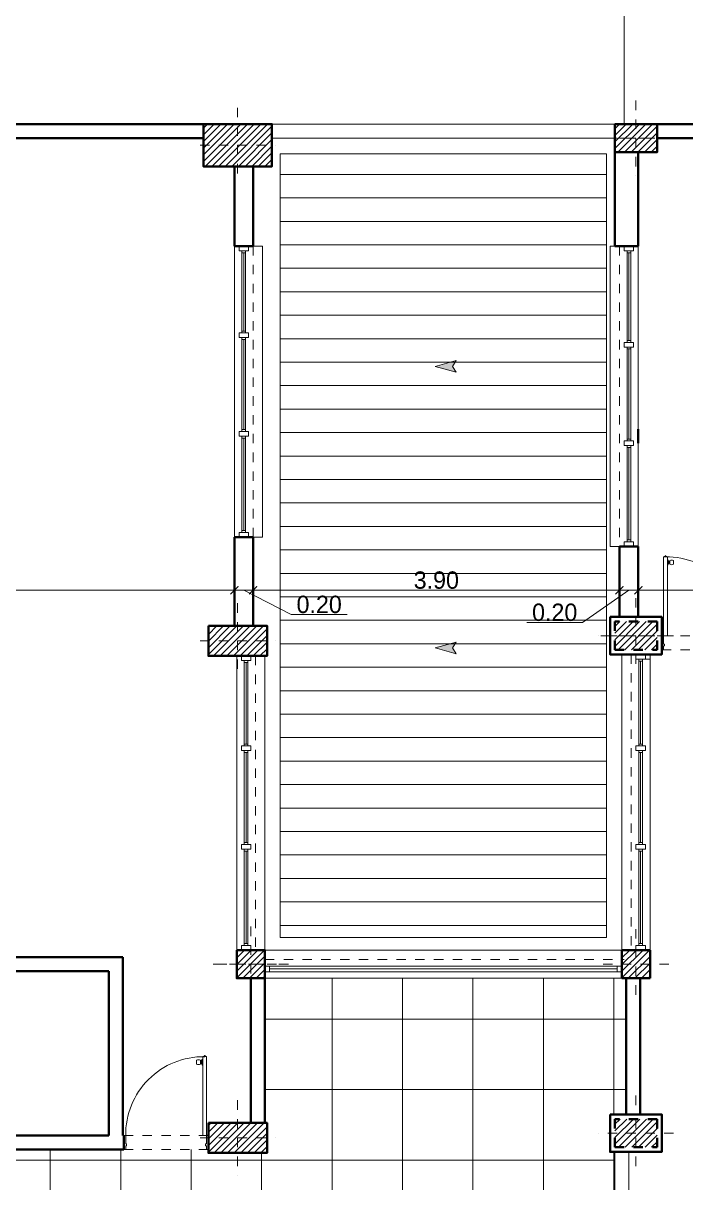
# Model space of a CAD drawing. Header units: millimetres. Extents: x 174 to 282, y -3 to 63.
# Drawn here: x 230.29 to 237.34, y 40.89 to 53.24 of the extents above; entities that cross this region are included whole.
import ezdxf

# ---------------------------------------------------------------- set-up
doc = ezdxf.new("R2010")
doc.units = ezdxf.units.MM
doc.header["$LTSCALE"] = 0.005
doc.header["$MEASUREMENT"] = 0
doc.linetypes.add('ACAD_ISO02W100', pattern=[15, 12, -3])
doc.linetypes.add('ACAD_ISO10W100', pattern=[18, 12, -3, 0, -3])
for name, color, linetype, lineweight in [('Aux', 1, 'Continuous', 9), ('columna', 6, 'Continuous', 40), ('cotas', 1, 'Continuous', 15), ('ejes', 1, 'ACAD_ISO10W100', 9), ('Hatch', 11, 'Continuous', 9), ('muebles', 2, 'Continuous', 20), ('muro', 5, 'Continuous', 40), ('proy', 1, 'ACAD_ISO02W100', 9), ('pu-ven', 2, 'Continuous', 20), ('reforzamiento', 5, 'ACAD_ISO10W100', 40)]:
    doc.layers.add(name, color=color, linetype=linetype, lineweight=lineweight)
doc.styles.get("Standard").update_dxf_attribs({"font": 'ERASMD.TTF', "height": 0.185})
doc.dimstyles.get("Standard").update_dxf_attribs({"dimtxt": 0.15, "dimasz": 0.085, "dimexe": 0.07, "dimexo": 0.4, "dimgap": 0.015, "dimtad": 1, "dimzin": 1, "dimdsep": 46, "dimtxsty": 'Standard', "dimblk": 'ARCHTICK', "dimcen": 0, "dimclrd": 256, "dimclre": 256, "dimclrt": 2, "dimadec": 0, "dimazin": 0, "dimtfac": 1, "dimtix": 1, "dimtmove": 0, "dimatfit": 0, "dimfxl": 1, "dimlwd": -1, "dimlwe": -1, "dimarcsym": 0})
pattern_1 = [(45, (676.075447, -492.116687), (-0.035355339, 0.035355339), [])]

# ---------------------------------------------------------------- blocks, each defined once
blk = doc.blocks.new('pu-90-15')
at = {"layer": 'Aux'}
for p, q in [((0.035, 0.992), (0.035, 1.002)), ((0.045, 0.992), (0.045, 0.994))]:
    blk.add_line(p, q, dxfattribs=at)
for points in [[(0.025, 0.99), (0.025, 0.992), (0.055, 0.992), (0.055, 0.99)], [(0.06, 0.961), (0.065, 0.961), (0.065, 0.901), (0.06, 0.901)], [(0.065, 0.961), (0.075, 0.941), (0.075, 0.921), (0.065, 0.901)], [(0.075, 0.941), (0.085, 0.941), (0.085, 0.921), (0.075, 0.921)]]:
    blk.add_lwpolyline(points, dxfattribs=at)
for points in [[(0.035, 0.992), (0.035, 1.002, -0.457422), (0.045, 0.994), (0.045, 0.992)], [(0.085, 0.951), (0.085, 0.911, 0.25), (0.125, 0.911), (0.125, 0.951, 0.25), (0.085, 0.951, 1)]]:
    blk.add_lwpolyline(points, format="xyb", dxfattribs=at)
blk.add_circle((0.017, 0.153), 0.0025, dxfattribs=at)
for centre, radius, start, end in [((0.037, 0.994), 0.00846, 2.1794, 100.501), ((0.05, 0.16), 0.83, 359.2361, 90.7639)]:
    blk.add_arc(centre, radius, start, end, dxfattribs=at)
at = {"layer": 'proy'}
blk.add_line((0, 0), (0.9, 0), dxfattribs=at)
blk.add_lwpolyline([(0.9, 0.15), (0.9, 0), (0, 0), (0, 0.15)], close=True, dxfattribs=at)
at = {"layer": 'pu-ven'}
for points in [[(0.02, 0.15), (0.02, 0.99), (0.06, 0.99), (0.06, 0.15)], [(0, 0.15), (0, 0), (0.02, 0), (0.02, 0.04), (0.03, 0.04), (0.03, 0.06), (0.02, 0.06), (0.02, 0.15)], [(0.9, 0.15), (0.9, 0), (0.88, 0), (0.88, 0.04), (0.87, 0.04), (0.87, 0.06), (0.88, 0.06), (0.88, 0.15)]]:
    blk.add_lwpolyline(points, close=True, dxfattribs=at)
blk = doc.blocks.new('_ArchTick')
at = {"color": 0, "linetype": 'ByBlock', "const_width": 0.15}
blk.add_lwpolyline([(-0.5, -0.5), (0.5, 0.5)], dxfattribs=at)
blk = doc.blocks.new('*D34')
at = {"layer": 'cotas', "transparency": 16777216}
for p, q in [((223.591, 47.204), (232.536, 47.204)), ((223.591, 47.093), (223.591, 47.134)), ((232.536, 47.093), (232.536, 47.134))]:
    blk.add_line(p, q, dxfattribs=at)
at = {"layer": 'Defpoints', "color": 0, "transparency": 16777216}
for p in [(223.591, 47.493), (232.536, 47.493), (232.536, 47.204)]:
    blk.add_point(p, dxfattribs=at)
at = {"layer": 'cotas', "transparency": 16777216, "xscale": 0.085, "yscale": 0.085, "zscale": 0.085, "rotation": 180}
blk.add_blockref('_ArchTick', (223.591, 47.204), dxfattribs=at)
at = {"layer": 'cotas', "transparency": 16777216, "xscale": 0.085, "yscale": 0.085, "zscale": 0.085}
blk.add_blockref('_ArchTick', (232.536, 47.204), dxfattribs=at)
at = {"layer": 'cotas', "color": 2, "transparency": 16777216, "insert": (228.063, 47.311), "char_height": 0.185, "attachment_point": 5}
blk.add_mtext('8.95', dxfattribs=at)
blk = doc.blocks.new('*D35')
at = {"layer": 'cotas', "transparency": 16777216}
for p, q in [((232.536, 47.204), (232.451, 47.204)), ((232.536, 47.204), (232.736, 47.204)), ((232.536, 47.204), (232.736, 47.204)), ((232.636, 47.204), (233.142, 46.945)), ((232.736, 47.204), (232.821, 47.204)), ((232.536, 47.093), (232.536, 47.134)), ((232.736, 47.093), (232.736, 47.134)), ((233.142, 46.945), (233.736, 46.945))]:
    blk.add_line(p, q, dxfattribs=at)
at = {"layer": 'Defpoints', "color": 0, "transparency": 16777216}
for p in [(232.536, 47.493), (232.736, 47.493), (232.736, 47.204)]:
    blk.add_point(p, dxfattribs=at)
at = {"layer": 'cotas', "transparency": 16777216, "xscale": 0.085, "yscale": 0.085, "zscale": 0.085}
blk.add_blockref('_ArchTick', (232.536, 47.204), dxfattribs=at)
at = {"layer": 'cotas', "transparency": 16777216, "xscale": 0.085, "yscale": 0.085, "zscale": 0.085, "rotation": 180}
blk.add_blockref('_ArchTick', (232.736, 47.204), dxfattribs=at)
at = {"layer": 'cotas', "color": 2, "transparency": 16777216, "insert": (233.439, 47.052), "char_height": 0.185, "attachment_point": 5}
blk.add_mtext('0.20', dxfattribs=at)
blk = doc.blocks.new('*D36')
at = {"layer": 'cotas', "transparency": 16777216}
for p, q in [((232.736, 47.204), (236.636, 47.204)), ((232.736, 47.093), (232.736, 47.134)), ((236.636, 47.093), (236.636, 47.134))]:
    blk.add_line(p, q, dxfattribs=at)
at = {"layer": 'Defpoints', "color": 0, "transparency": 16777216}
for p in [(232.736, 47.493), (236.636, 47.493), (236.636, 47.204)]:
    blk.add_point(p, dxfattribs=at)
at = {"layer": 'cotas', "transparency": 16777216, "xscale": 0.085, "yscale": 0.085, "zscale": 0.085, "rotation": 180}
blk.add_blockref('_ArchTick', (232.736, 47.204), dxfattribs=at)
at = {"layer": 'cotas', "transparency": 16777216, "xscale": 0.085, "yscale": 0.085, "zscale": 0.085}
blk.add_blockref('_ArchTick', (236.636, 47.204), dxfattribs=at)
at = {"layer": 'cotas', "color": 2, "transparency": 16777216, "insert": (234.686, 47.311), "char_height": 0.185, "attachment_point": 5}
blk.add_mtext('3.90', dxfattribs=at)
blk = doc.blocks.new('*D37')
at = {"layer": 'cotas', "transparency": 16777216}
for p, q in [((236.736, 47.204), (236.243, 46.86)), ((236.636, 47.204), (236.551, 47.204)), ((236.636, 47.204), (236.836, 47.204)), ((236.636, 47.204), (236.836, 47.204)), ((236.836, 47.204), (236.921, 47.204)), ((236.636, 47.093), (236.636, 47.134)), ((236.836, 47.093), (236.836, 47.134)), ((236.243, 46.86), (235.649, 46.86))]:
    blk.add_line(p, q, dxfattribs=at)
at = {"layer": 'Defpoints', "color": 0, "transparency": 16777216}
for p in [(236.636, 47.493), (236.836, 47.493), (236.836, 47.204)]:
    blk.add_point(p, dxfattribs=at)
at = {"layer": 'cotas', "transparency": 16777216, "xscale": 0.085, "yscale": 0.085, "zscale": 0.085}
blk.add_blockref('_ArchTick', (236.636, 47.204), dxfattribs=at)
at = {"layer": 'cotas', "transparency": 16777216, "xscale": 0.085, "yscale": 0.085, "zscale": 0.085, "rotation": 180}
blk.add_blockref('_ArchTick', (236.836, 47.204), dxfattribs=at)
at = {"layer": 'cotas', "color": 2, "transparency": 16777216, "insert": (235.946, 46.968), "char_height": 0.185, "attachment_point": 5}
blk.add_mtext('0.20', dxfattribs=at)
blk = doc.blocks.new('*D38')
at = {"layer": 'cotas', "transparency": 16777216}
for p, q in [((236.836, 47.204), (242.211, 47.204)), ((242.211, 47.296), (242.211, 47.134)), ((236.836, 47.093), (236.836, 47.134))]:
    blk.add_line(p, q, dxfattribs=at)
at = {"layer": 'Defpoints', "color": 0, "transparency": 16777216}
for p in [(242.211, 47.696), (236.836, 47.493), (242.211, 47.204)]:
    blk.add_point(p, dxfattribs=at)
at = {"layer": 'cotas', "transparency": 16777216, "xscale": 0.085, "yscale": 0.085, "zscale": 0.085, "rotation": 180}
blk.add_blockref('_ArchTick', (236.836, 47.204), dxfattribs=at)
at = {"layer": 'cotas', "transparency": 16777216, "xscale": 0.085, "yscale": 0.085, "zscale": 0.085}
blk.add_blockref('_ArchTick', (242.211, 47.204), dxfattribs=at)
at = {"layer": 'cotas', "color": 2, "transparency": 16777216, "insert": (239.523, 47.311), "char_height": 0.185, "attachment_point": 5}
blk.add_mtext('5.38', dxfattribs=at)
blk = doc.blocks.new('FLECHACUBIERTA')
at = {"linetype": 'Continuous'}
blk.add_hatch(color=2, dxfattribs=at).paths.add_polyline_path([(0, 0), (-0.126, -0.441), (0, -0.368), (0.126, -0.441)])
at = {"color": 2, "linetype": 'Continuous'}
for p, q in [((0, 0), (-0.126, -0.441)), ((0, 0), (0.126, -0.441)), ((-0.126, -0.441), (0, -0.368)), ((0.126, -0.441), (0, -0.368))]:
    blk.add_line(p, q, dxfattribs=at)

msp = doc.modelspace()

# ---------------------------------------------------------------- hatches: boundary and pattern name
at = {"layer": 'Hatch'}
h = msp.add_hatch(dxfattribs=at)
h.set_pattern_fill('ANSI31', color=256, scale=0.4, style=0)
h.set_pattern_definition(pattern_1)
h.paths.add_polyline_path([(212.111, 52.245), (211.391, 52.245), (211.391, 51.795), (212.111, 51.795)])
h.paths.add_polyline_path([(212.061, 46.878), (211.436, 46.878), (211.436, 46.558), (212.061, 46.558)])
h.paths.add_polyline_path([(219.141, 52.17), (218.441, 52.17), (218.441, 51.77), (219.141, 51.77)])
h.paths.add_polyline_path([(219.104, 46.83), (218.479, 46.83), (218.479, 46.51), (219.104, 46.51)])
h.paths.add_polyline_path([(224.004, 46.83), (223.379, 46.83), (223.379, 46.51), (224.004, 46.51)])
h.paths.add_polyline_path([(224.041, 52.17), (223.341, 52.17), (223.341, 51.77), (224.041, 51.77)])
h.paths.add_polyline_path([(232.936, 52.17), (232.206, 52.17), (232.206, 51.72), (232.936, 51.72)])
h.paths.add_polyline_path([(232.884, 46.825), (232.259, 46.825), (232.259, 46.505), (232.884, 46.505)])
h.paths.add_polyline_path([(232.861, 43.37), (232.561, 43.37), (232.561, 43.07), (232.861, 43.07)])
h.paths.add_polyline_path([(232.884, 41.53), (232.259, 41.53), (232.259, 41.21), (232.884, 41.21)])
h.paths.add_polyline_path([(223.691, 43.37), (223.391, 43.37), (223.391, 43.07), (223.691, 43.07)])
h.paths.add_polyline_path([(224.004, 41.53), (223.379, 41.53), (223.379, 41.21), (224.004, 41.21)])
h.paths.add_polyline_path([(219.104, 41.53), (218.479, 41.53), (218.479, 41.21), (219.104, 41.21)])
h.paths.add_polyline_path([(219.091, 43.37), (218.791, 43.37), (218.791, 43.07), (219.091, 43.07)])
h.paths.add_polyline_path([(212.118, 41.53), (211.378, 41.53), (211.378, 41.21), (212.118, 41.21)])
h.paths.add_polyline_path([(211.901, 43.37), (211.601, 43.37), (211.601, 43.07), (211.901, 43.07)])
h.paths.add_polyline_path([(207.301, 43.37), (207.001, 43.37), (207.001, 43.07), (207.301, 43.07)])
h.paths.add_polyline_path([(207.351, 41.52), (206.951, 41.52), (206.951, 41.22), (207.351, 41.22)])
h.paths.add_polyline_path([(200.126, 41.57), (199.726, 41.57), (199.726, 41.27), (200.126, 41.27)])
h.paths.add_polyline_path([(200.501, 38.52), (199.701, 38.52), (199.701, 38.07), (200.501, 38.07)])
h.paths.add_polyline_path([(207.351, 38.445), (206.951, 38.445), (206.951, 38.145), (207.351, 38.145)])
h.paths.add_polyline_path([(211.673, 38.37), (211.274, 38.37), (211.274, 38.07), (211.673, 38.07)])
h.paths.add_polyline_path([(211.833, 34.935), (211.113, 34.935), (211.113, 34.505), (211.833, 34.505)])
h.paths.add_polyline_path([(207.351, 34.87), (206.951, 34.87), (206.951, 34.57), (207.351, 34.57)])
h.paths.add_polyline_path([(219.139, 34.92), (218.289, 34.92), (218.289, 34.52), (219.139, 34.52)])
h.paths.add_polyline_path([(219.141, 38.47), (218.441, 38.47), (218.441, 38.07), (219.141, 38.07)])
h.paths.add_polyline_path([(224.041, 38.47), (223.341, 38.47), (223.341, 38.07), (224.041, 38.07)])
h.paths.add_polyline_path([(223.741, 34.87), (223.341, 34.87), (223.341, 34.57), (223.741, 34.57)])
h.paths.add_polyline_path([(225.941, 34.87), (225.641, 34.87), (225.641, 34.57), (225.941, 34.57)])
h.paths.add_polyline_path([(230.641, 34.87), (230.341, 34.87), (230.341, 34.57), (230.641, 34.57)])
h.paths.add_polyline_path([(232.936, 34.87), (232.486, 34.87), (232.486, 34.57), (232.936, 34.57)])
h.paths.add_polyline_path([(233.186, 38.47), (232.486, 38.47), (232.486, 38.07), (233.186, 38.07)])
h = msp.add_hatch(dxfattribs=at)
h.set_pattern_fill('ANSI31', color=256, scale=0.4, style=0)
h.set_pattern_definition(pattern_1)
h.paths.add_polyline_path([(237.036, 52.17), (236.586, 52.17), (236.586, 51.87), (237.036, 51.87)])
h.paths.add_polyline_path([(237.036, 46.87), (236.586, 46.87), (236.586, 46.57), (237.036, 46.57)])
h.paths.add_polyline_path([(236.961, 43.37), (236.661, 43.37), (236.661, 43.07), (236.961, 43.07)])
h.paths.add_polyline_path([(237.036, 41.57), (236.586, 41.57), (236.586, 41.27), (237.036, 41.27)])
h.paths.add_polyline_path([(237.036, 38.37), (236.586, 38.37), (236.586, 38.07), (237.036, 38.07)])
h.paths.add_polyline_path([(237.036, 34.87), (236.586, 34.87), (236.586, 34.57), (237.036, 34.57)])
h.paths.add_polyline_path([(242.361, 34.97), (241.661, 34.97), (241.661, 34.57), (242.361, 34.57)])
h.paths.add_polyline_path([(242.361, 38.37), (241.661, 38.37), (241.661, 37.97), (242.361, 37.97)])
h.paths.add_polyline_path([(242.361, 41.57), (241.661, 41.57), (241.661, 41.17), (242.361, 41.17)])
h.paths.add_polyline_path([(242.361, 46.87), (241.661, 46.87), (241.661, 46.47), (242.361, 46.47)])
h.paths.add_polyline_path([(242.361, 52.17), (241.661, 52.17), (241.661, 51.77), (242.361, 51.77)])
h = msp.add_hatch(dxfattribs=at)
h.set_pattern_fill('LINE', color=256, scale=2, style=0)
h.set_pattern_definition([(0, (676.07545, -492.11669), (0, 0.25), [])])
h.paths.add_polyline_path([(211.45, 51.795), (211.391, 51.795), (211.391, 51.818), (207.531, 51.818), (207.531, 51.795), (207.509, 51.795), (207.509, 43.501), (211.45, 43.501), (211.45, 46.558), (211.436, 46.558), (211.436, 46.878), (211.45, 46.878)])
h.paths.add_polyline_path([(223.22, 51.818), (219.253, 51.818), (219.253, 43.501), (223.22, 43.501)])
h.paths.add_polyline_path([(236.496, 51.854), (233.025, 51.854), (233.025, 43.504), (236.496, 43.504)])
h.paths.add_polyline_path([(209.149, 47.456), (209.754, 47.456), (209.754, 47.173), (209.149, 47.173)], flags=24)
h.paths.add_polyline_path([(219.344, 47.156), (219.949, 47.156), (219.949, 46.872), (219.344, 46.872)], flags=24)
h.paths.add_polyline_path([(220.888, 47.456), (221.493, 47.456), (221.493, 47.173), (220.888, 47.173)], flags=24)
h.paths.add_polyline_path([(222.469, 47.189), (223.074, 47.189), (223.074, 46.905), (222.469, 46.905)], flags=24)
h.paths.add_polyline_path([(233.111, 47.197), (233.716, 47.197), (233.716, 46.913), (233.111, 46.913)], flags=24)
h.paths.add_polyline_path([(234.383, 47.456), (234.988, 47.456), (234.988, 47.173), (234.383, 47.173)], flags=24)
h.paths.add_polyline_path([(235.67, 47.112), (236.275, 47.112), (236.275, 46.829), (235.67, 46.829)], flags=24)
h = msp.add_hatch(dxfattribs=at)
h.set_pattern_fill('NET', color=256, scale=6, style=0)
h.set_pattern_definition([(0, (676.07545, -492.1167), (0, 0.75), []), (90, (676.07545, -492.1167), (-0.75, 5e-17), [])])
h.paths.add_polyline_path([(236.586, 41.22), (236.536, 41.22), (236.536, 41.62), (236.706, 41.62), (236.706, 43.07), (236.661, 43.07), (232.861, 43.07), (232.861, 41.53), (232.884, 41.53), (232.884, 41.21), (232.239, 41.21), (232.239, 41.245), (231.359, 41.245), (231.349, 41.245), (228.879, 41.245), (227.979, 41.245), (226.079, 41.245), (225.179, 41.245), (224.004, 41.245), (224.004, 41.21), (223.379, 41.21), (223.379, 41.53), (223.541, 41.53), (223.541, 43.07), (223.391, 43.07), (219.091, 43.07), (219.091, 41.53), (219.104, 41.53), (219.104, 41.21), (218.479, 41.21), (213.018, 41.21), (212.118, 41.21), (211.378, 41.21), (211.378, 41.53), (211.676, 41.53), (211.676, 43.07), (211.601, 43.07), (207.301, 43.07), (207.151, 43.07), (207.151, 42.82), (207.151, 42.17), (207.151, 41.545), (207.376, 41.545), (207.376, 41.195), (207.351, 41.195), (207.351, 39.35), (207.351, 39.35), (207.351, 38.47), (207.376, 38.47), (207.376, 38.12), (207.351, 38.12), (207.351, 35.775), (207.351, 35.775), (207.351, 34.895), (207.376, 34.895), (207.376, 34.525), (207.351, 34.525), (207.351, 33.645), (207.351, 33.645), (207.351, 29.195), (207.376, 29.195), (207.376, 28.845), (206.926, 28.845), (206.926, 28.845), (200.226, 28.845), (200.226, 28.818), (199.676, 28.818), (199.676, 28.86), (195.806, 28.86), (195.806, 28.82), (195.481, 28.82), (195.481, 28.8), (195.441, 28.8), (195.441, 28.79), (195.431, 28.79), (195.431, 27.95), (195.441, 27.95), (195.441, 27.94), (195.481, 27.94), (195.481, 27.92), (195.481, 26.89), (199.176, 26.89), (199.196, 26.89), (199.196, 26.8), (199.206, 26.8), (199.206, 26.79), (200.046, 26.79), (200.046, 26.8), (200.056, 26.8), (200.056, 26.89), (204.491, 26.89), (204.511, 26.89), (204.511, 26.8), (204.521, 26.8), (204.521, 26.79), (205.361, 26.79), (205.361, 26.8), (205.371, 26.8), (205.371, 26.89), (205.391, 26.89), (205.541, 26.89), (207.376, 26.89), (207.376, 26.74), (207.376, 25.9), (207.376, 25.88), (207.376, 24.795), (207.376, 24.445), (207.376, 21.87), (207.376, 20.97), (209.961, 20.97), (210.141, 20.97), (211.021, 20.97), (211.041, 20.97), (215.666, 20.97), (215.686, 20.97), (216.566, 20.97), (217.666, 20.97), (220.811, 20.97), (220.991, 20.97), (221.871, 20.97), (222.341, 20.97), (222.341, 21.395), (222.341, 23.995), (222.341, 24.42), (221.841, 24.42), (221.841, 24.67), (221.099, 24.67), (219.559, 24.67), (219.039, 24.67), (219.039, 24.47), (218.569, 24.47), (217.639, 24.47), (211.693, 24.47), (211.693, 24.27), (211.253, 24.27), (211.253, 24.62), (211.143, 24.62), (209.448, 24.62), (209.448, 24.575), (211.024, 24.575), (211.024, 24.515), (209.448, 24.515), (209.448, 24.62), (209.386, 24.62), (209.386, 24.47), (209.099, 24.47), (209.099, 29.22), (211.249, 29.22), (211.524, 29.22), (211.524, 30.12), (211.524, 33.455), (211.524, 34.355), (209.099, 34.355), (209.099, 38.37), (209.587, 38.37), (210.595, 38.37), (211.274, 38.37), (211.674, 38.37), (214.072, 38.37), (214.222, 38.37), (218.163, 38.37), (218.441, 38.37), (218.441, 38.47), (219.141, 38.47), (219.141, 38.37), (222.341, 38.37), (222.341, 38.22), (219.141, 38.22), (219.141, 38.07), (219.139, 38.07), (219.139, 36.57), (223.141, 36.57), (223.141, 38.37), (223.341, 38.37), (223.341, 38.47), (224.041, 38.47), (224.041, 38.37), (225.101, 38.37), (225.101, 38.27), (225.801, 38.27), (225.801, 38.37), (225.941, 38.37), (225.941, 38.17), (227.041, 38.17), (227.041, 38.673, -2.414214), (227.066, 38.698, -0.414214), (227.041, 38.673), (227.041, 38.17), (228.181, 38.17), (228.241, 38.17), (228.241, 38.12), (230.441, 38.12), (230.441, 38.37), (230.641, 38.37), (230.641, 38.27), (231.341, 38.27), (231.341, 38.37), (232.486, 38.37), (232.486, 38.47), (233.186, 38.47), (233.186, 38.07), (233.136, 38.07), (233.136, 36.52), (236.611, 36.52), (236.611, 36.77), (236.949, 36.77), (237.629, 36.77), (238.086, 36.77), (238.766, 36.77), (238.911, 36.77), (238.911, 38.07), (237.086, 38.07), (237.086, 38.02), (236.536, 38.02), (236.536, 38.42), (236.586, 38.42), (236.586, 39.41), (236.586, 40.14)])

# ---------------------------------------------------------------- linework, layer by layer
at = {"layer": 'Aux', "linetype": 'ByBlock'}
msp.add_line((236.686, 58.659), (236.686, 52.17), dxfattribs=at)
at = {"layer": 'Aux'}
for p, q in [((232.616, 49.965), (232.616, 50.82)), ((232.656, 49.945), (232.656, 50.82)), ((236.716, 49.845), (236.716, 50.82)), ((236.756, 49.865), (236.756, 50.8)), ((232.616, 48.895), (232.616, 49.895)), ((232.656, 48.895), (232.656, 49.895)), ((236.716, 48.795), (236.716, 49.795)), ((236.756, 48.795), (236.756, 49.795)), ((232.616, 47.82), (232.616, 48.845)), ((232.656, 47.82), (232.656, 48.845)), ((236.716, 47.72), (236.716, 48.745)), ((236.756, 47.72), (236.756, 48.745)), ((232.641, 45.565), (232.641, 46.455)), ((232.681, 45.545), (232.681, 46.455)), ((236.841, 45.545), (236.841, 46.45)), ((236.881, 45.565), (236.881, 46.45)), ((232.641, 44.495), (232.641, 45.495)), ((232.681, 44.495), (232.681, 45.495)), ((236.841, 44.495), (236.841, 45.495)), ((236.881, 44.495), (236.881, 45.495)), ((232.641, 43.42), (232.641, 44.445)), ((232.681, 43.42), (232.681, 44.445)), ((236.841, 43.42), (236.841, 44.445)), ((236.881, 43.42), (236.881, 44.445)), ((236.611, 43.2), (232.861, 43.2)), ((236.611, 43.14), (232.861, 43.14))]:
    msp.add_line(p, q, dxfattribs=at)
at = {"layer": 'columna'}
for p, q in [((232.936, 52.17), (232.486, 52.17)), ((232.936, 51.87), (232.936, 52.17)), ((236.586, 52.17), (236.586, 51.87)), ((237.036, 52.17), (236.586, 52.17)), ((237.036, 51.87), (237.036, 52.17)), ((236.586, 51.87), (237.036, 51.87)), ((236.661, 43.37), (236.661, 43.07)), ((236.961, 43.37), (236.661, 43.37)), ((236.961, 43.07), (236.961, 43.37)), ((236.661, 43.07), (236.961, 43.07))]:
    msp.add_line(p, q, dxfattribs=at)
at = {"layer": 'columna', "linetype": 'ACAD_ISO02W100'}
for p, q in [((236.586, 46.87), (236.586, 46.57)), ((237.036, 46.87), (236.586, 46.87)), ((237.036, 46.57), (237.036, 46.87)), ((236.586, 46.57), (237.036, 46.57)), ((236.586, 41.57), (236.586, 41.27)), ((237.036, 41.57), (236.586, 41.57)), ((237.036, 41.27), (237.036, 41.57)), ((236.586, 41.27), (237.036, 41.27))]:
    msp.add_line(p, q, dxfattribs=at)
at = {"layer": 'columna'}
for points in [[(232.206, 52.17), (232.936, 52.17), (232.936, 51.72), (232.206, 51.72)], [(236.586, 52.17), (236.586, 51.87), (237.036, 51.87), (237.036, 52.17)], [(232.259, 46.825), (232.884, 46.825), (232.884, 46.505), (232.259, 46.505)], [(232.561, 43.37), (232.561, 43.07), (232.861, 43.07), (232.861, 43.37)], [(232.259, 41.53), (232.884, 41.53), (232.884, 41.21), (232.259, 41.21)]]:
    msp.add_lwpolyline(points, close=True, dxfattribs=at)
at = {"layer": 'columna', "linetype": 'ACAD_ISO02W100'}
for points in [[(236.586, 46.87), (236.586, 46.57), (237.036, 46.57), (237.036, 46.87)], [(232.561, 43.37), (232.561, 43.07), (232.861, 43.07), (232.861, 43.37)], [(236.586, 41.57), (236.586, 41.27), (237.036, 41.27), (237.036, 41.57)]]:
    msp.add_lwpolyline(points, close=True, dxfattribs=at)
at = {"layer": 'ejes'}
for p, q in [((236.811, 52.42), (236.811, 51.62)), ((236.811, 52.42), (236.811, 51.62)), ((236.811, 52.42), (236.811, 51.62)), ((236.811, 52.42), (236.811, 51.62)), ((232.571, 52.345), (232.571, 51.545)), ((237.136, 52.02), (236.361, 52.02)), ((237.211, 52.02), (236.436, 52.02)), ((232.171, 51.945), (232.971, 51.945)), ((236.811, 47.12), (236.811, 46.32)), ((236.811, 47.12), (236.811, 46.32)), ((232.571, 47.065), (232.571, 46.33)), ((237.136, 46.72), (236.336, 46.72)), ((237.211, 46.72), (236.411, 46.72)), ((237.211, 46.72), (236.411, 46.72)), ((232.171, 46.665), (232.971, 46.665)), ((232.711, 43.62), (232.711, 42.82)), ((232.711, 43.62), (232.711, 42.82)), ((236.811, 43.595), (236.811, 42.845)), ((232.857, 43.22), (232.311, 43.22)), ((232.985, 43.22), (232.311, 43.22)), ((233.111, 43.22), (232.986, 43.22)), ((237.161, 43.22), (236.461, 43.22)), ((232.571, 41.77), (232.571, 40.97)), ((236.811, 41.82), (236.811, 41.62)), ((236.811, 41.57), (236.811, 41.02)), ((236.811, 41.57), (236.811, 41.02)), ((237.211, 41.42), (236.411, 41.42)), ((237.211, 41.42), (236.411, 41.42)), ((232.171, 41.37), (232.971, 41.37))]:
    msp.add_line(p, q, dxfattribs=at)
at = {"layer": 'muebles'}
for p, q in [((232.586, 50.87), (232.586, 50.82)), ((232.586, 50.82), (232.686, 50.82)), ((232.616, 50.8), (232.616, 50.82)), ((232.616, 50.8), (232.656, 50.8)), ((232.636, 49.965), (232.636, 50.8)), ((232.656, 50.8), (232.656, 50.82)), ((232.686, 50.87), (232.686, 50.82)), ((236.686, 50.87), (236.686, 50.82)), ((236.786, 50.82), (236.686, 50.82)), ((236.716, 50.8), (236.716, 50.82)), ((236.756, 50.8), (236.716, 50.8)), ((236.736, 49.865), (236.736, 50.8)), ((236.756, 50.8), (236.756, 50.82)), ((236.786, 50.87), (236.786, 50.82)), ((232.586, 49.945), (232.586, 49.895)), ((232.586, 49.945), (232.686, 49.945)), ((232.616, 49.965), (232.656, 49.965)), ((232.616, 49.965), (232.616, 49.945)), ((232.656, 49.965), (232.656, 49.945)), ((232.686, 49.945), (232.686, 49.895)), ((232.586, 49.895), (232.686, 49.895)), ((232.616, 49.875), (232.616, 49.895)), ((232.616, 49.875), (232.656, 49.875)), ((232.636, 48.915), (232.636, 49.875)), ((232.656, 49.875), (232.656, 49.895)), ((236.686, 49.845), (236.686, 49.795)), ((236.786, 49.845), (236.686, 49.845)), ((236.786, 49.795), (236.686, 49.795)), ((236.756, 49.865), (236.716, 49.865)), ((236.716, 49.865), (236.716, 49.845)), ((236.716, 49.775), (236.716, 49.795)), ((236.756, 49.865), (236.756, 49.845)), ((236.756, 49.775), (236.756, 49.795)), ((236.786, 49.845), (236.786, 49.795)), ((236.756, 49.775), (236.716, 49.775)), ((236.736, 48.815), (236.736, 49.775)), ((232.586, 48.895), (232.586, 48.845)), ((232.586, 48.895), (232.686, 48.895)), ((232.586, 48.845), (232.686, 48.845)), ((232.616, 48.915), (232.656, 48.915)), ((232.616, 48.915), (232.616, 48.895)), ((232.616, 48.825), (232.616, 48.845)), ((232.616, 48.825), (232.656, 48.825)), ((232.636, 47.84), (232.636, 48.825)), ((232.656, 48.915), (232.656, 48.895)), ((232.656, 48.825), (232.656, 48.845)), ((232.686, 48.895), (232.686, 48.845)), ((236.756, 48.815), (236.716, 48.815)), ((236.716, 48.815), (236.716, 48.795)), ((236.756, 48.815), (236.756, 48.795)), ((236.686, 48.795), (236.686, 48.745)), ((236.786, 48.795), (236.686, 48.795)), ((236.786, 48.745), (236.686, 48.745)), ((236.716, 48.725), (236.716, 48.745)), ((236.756, 48.725), (236.716, 48.725)), ((236.736, 47.74), (236.736, 48.725)), ((236.756, 48.725), (236.756, 48.745)), ((236.786, 48.795), (236.786, 48.745)), ((232.586, 47.82), (232.586, 47.77)), ((232.586, 47.82), (232.686, 47.82)), ((232.616, 47.84), (232.616, 47.82)), ((232.616, 47.84), (232.656, 47.84)), ((232.656, 47.84), (232.656, 47.82)), ((232.686, 47.82), (232.686, 47.77)), ((236.686, 47.72), (236.686, 47.67)), ((236.786, 47.72), (236.686, 47.72)), ((236.716, 47.74), (236.716, 47.72)), ((236.756, 47.74), (236.716, 47.74)), ((236.756, 47.74), (236.756, 47.72)), ((236.786, 47.72), (236.786, 47.67)), ((232.611, 46.505), (232.611, 46.455)), ((232.611, 46.455), (232.711, 46.455)), ((232.641, 46.435), (232.641, 46.455)), ((232.681, 46.435), (232.681, 46.455)), ((232.711, 46.505), (232.711, 46.455)), ((236.811, 46.52), (236.811, 46.47)), ((236.911, 46.47), (236.811, 46.47)), ((236.841, 46.45), (236.841, 46.47)), ((236.961, 46.47), (236.862, 46.47)), ((236.881, 46.45), (236.881, 46.47)), ((236.911, 46.52), (236.911, 46.47)), ((232.641, 46.435), (232.681, 46.435)), ((232.661, 45.565), (232.661, 46.435)), ((236.881, 46.45), (236.841, 46.45)), ((236.861, 45.565), (236.861, 46.45)), ((232.611, 45.545), (232.611, 45.495)), ((232.611, 45.545), (232.711, 45.545)), ((232.611, 45.495), (232.711, 45.495)), ((232.641, 45.565), (232.681, 45.565)), ((232.641, 45.565), (232.641, 45.545)), ((232.641, 45.475), (232.641, 45.495)), ((232.641, 45.475), (232.681, 45.475)), ((232.661, 44.515), (232.661, 45.475)), ((232.681, 45.565), (232.681, 45.545)), ((232.681, 45.475), (232.681, 45.495)), ((232.711, 45.545), (232.711, 45.495)), ((236.811, 45.545), (236.811, 45.495)), ((236.911, 45.545), (236.811, 45.545)), ((236.911, 45.495), (236.811, 45.495)), ((236.881, 45.565), (236.841, 45.565)), ((236.841, 45.565), (236.841, 45.545)), ((236.841, 45.475), (236.841, 45.495)), ((236.881, 45.475), (236.841, 45.475)), ((236.861, 44.515), (236.861, 45.475)), ((236.881, 45.565), (236.881, 45.545)), ((236.881, 45.475), (236.881, 45.495)), ((236.911, 45.545), (236.911, 45.495)), ((232.611, 44.495), (232.611, 44.445)), ((232.611, 44.495), (232.711, 44.495)), ((232.641, 44.515), (232.681, 44.515)), ((232.641, 44.515), (232.641, 44.495)), ((232.681, 44.515), (232.681, 44.495)), ((232.711, 44.495), (232.711, 44.445)), ((236.811, 44.495), (236.811, 44.445)), ((236.911, 44.495), (236.811, 44.495)), ((236.881, 44.515), (236.841, 44.515)), ((236.841, 44.515), (236.841, 44.495)), ((236.881, 44.515), (236.881, 44.495)), ((236.911, 44.495), (236.911, 44.445)), ((232.611, 44.445), (232.711, 44.445)), ((232.641, 44.425), (232.641, 44.445)), ((232.641, 44.425), (232.681, 44.425)), ((232.661, 43.44), (232.661, 44.425)), ((232.681, 44.425), (232.681, 44.445)), ((236.911, 44.445), (236.811, 44.445)), ((236.841, 44.425), (236.841, 44.445)), ((236.881, 44.425), (236.841, 44.425)), ((236.861, 43.44), (236.861, 44.425)), ((236.881, 44.425), (236.881, 44.445)), ((232.611, 43.42), (232.611, 43.37)), ((232.611, 43.42), (232.711, 43.42)), ((232.641, 43.44), (232.641, 43.42)), ((232.641, 43.44), (232.681, 43.44)), ((232.681, 43.44), (232.681, 43.42)), ((232.711, 43.42), (232.711, 43.37)), ((236.811, 43.42), (236.811, 43.37)), ((236.911, 43.42), (236.811, 43.42)), ((236.841, 43.44), (236.841, 43.42)), ((236.881, 43.44), (236.841, 43.44)), ((236.881, 43.44), (236.881, 43.42)), ((236.911, 43.42), (236.911, 43.37))]:
    msp.add_line(p, q, dxfattribs=at)
msp.add_lwpolyline([(236.496, 43.504), (233.025, 43.504), (233.025, 51.854), (236.496, 51.854)], close=True, dxfattribs=at)
at = {"layer": 'muro', "linetype": 'ByBlock'}
for p, q in [((232.206, 52.17), (224.041, 52.17)), ((232.212, 52.17), (232.486, 52.17)), ((237.036, 52.17), (241.961, 52.17)), ((232.206, 52.02), (224.041, 52.02)), ((237.036, 52.02), (241.661, 52.02)), ((236.706, 43.07), (236.706, 41.62)), ((236.856, 43.07), (236.856, 41.62))]:
    msp.add_line(p, q, dxfattribs=at)
at = {"layer": 'muro'}
for p, q in [((232.536, 50.87), (232.536, 51.72)), ((232.736, 50.87), (232.736, 51.72)), ((232.536, 50.87), (232.736, 50.87)), ((236.836, 50.87), (236.586, 50.87)), ((236.836, 48.77), (236.836, 48.92)), ((232.536, 47.77), (232.736, 47.77)), ((232.536, 47.77), (232.536, 46.825)), ((232.736, 47.77), (232.736, 46.825)), ((236.636, 47.67), (236.636, 46.92)), ((236.836, 47.67), (236.836, 46.92)), ((223.691, 43.295), (231.349, 43.295)), ((231.349, 41.395), (231.349, 43.295)), ((227.979, 43.145), (231.199, 43.145)), ((231.199, 41.395), (231.199, 43.145)), ((232.711, 43.07), (232.711, 41.53)), ((232.861, 43.07), (232.861, 41.53)), ((228.879, 41.395), (231.199, 41.395)), ((231.359, 41.395), (231.349, 41.395)), ((231.359, 41.395), (231.359, 41.245)), ((228.879, 41.245), (231.349, 41.245)), ((231.359, 41.245), (231.349, 41.245))]:
    msp.add_line(p, q, dxfattribs=at)
msp.add_lwpolyline([(236.836, 47.67), (236.636, 47.67)], dxfattribs=at)
at = {"layer": 'proy'}
for p, q in [((232.736, 50.87), (232.736, 47.77)), ((236.636, 50.87), (236.636, 47.67)), ((232.761, 46.505), (232.761, 43.37)), ((236.761, 46.52), (236.761, 43.37)), ((232.861, 43.27), (236.686, 43.27))]:
    msp.add_line(p, q, dxfattribs=at)
at = {"layer": 'pu-ven'}
for p, q in [((232.936, 52.17), (236.586, 52.17)), ((236.586, 52.02), (232.936, 52.02)), ((232.536, 50.87), (232.536, 47.77)), ((232.736, 50.87), (232.836, 50.87)), ((232.836, 50.87), (232.836, 47.77)), ((236.536, 50.87), (236.536, 47.67)), ((236.636, 50.87), (236.536, 50.87)), ((236.836, 50.87), (236.836, 47.67)), ((232.836, 47.77), (232.736, 47.77)), ((236.536, 47.67), (236.636, 47.67)), ((232.561, 46.505), (232.561, 43.37)), ((232.861, 46.505), (232.861, 43.37)), ((236.661, 46.52), (236.661, 43.37)), ((236.961, 46.52), (236.961, 43.37)), ((232.861, 43.37), (236.661, 43.37)), ((232.911, 43.2), (232.861, 43.2)), ((232.911, 43.14), (232.861, 43.14)), ((236.611, 43.17), (232.911, 43.17)), ((236.661, 43.2), (236.611, 43.2)), ((236.661, 43.14), (236.611, 43.14)), ((232.861, 43.07), (236.686, 43.07)), ((236.586, 40.14), (236.586, 41.22)), ((236.736, 40.14), (236.736, 41.22))]:
    msp.add_line(p, q, dxfattribs=at)
for points in [[(232.911, 43.14), (232.911, 43.2)], [(236.611, 43.2), (236.611, 43.14)]]:
    msp.add_lwpolyline(points, dxfattribs=at)
at = {"layer": 'reforzamiento', "linetype": 'ByBlock'}
for p, q in [((236.586, 51.87), (237.036, 51.87)), ((236.586, 51.87), (236.586, 50.87)), ((236.836, 51.87), (236.836, 50.87)), ((232.536, 50.87), (232.736, 50.87)), ((236.586, 50.87), (236.836, 50.87)), ((236.536, 46.92), (237.086, 46.92)), ((236.536, 46.52), (236.536, 46.92)), ((237.086, 46.92), (237.086, 46.52)), ((237.086, 46.52), (236.536, 46.52)), ((236.536, 41.62), (237.086, 41.62)), ((236.536, 41.22), (236.536, 41.62)), ((237.086, 41.62), (237.086, 41.22)), ((237.086, 41.22), (236.536, 41.22))]:
    msp.add_line(p, q, dxfattribs=at)
for points in [[(236.536, 46.92), (237.086, 46.92), (237.086, 46.52), (236.536, 46.52)], [(236.536, 41.62), (237.086, 41.62), (237.086, 41.22), (236.536, 41.22)]]:
    msp.add_lwpolyline(points, close=True, dxfattribs=at)

# ---------------------------------------------------------------- block references
at = {"layer": 'Hatch', "xscale": 0.5, "yscale": 0.5, "zscale": 0.5, "rotation": 90}
for p in [(234.675, 49.589), (234.675, 46.589)]:
    msp.add_blockref('FLECHACUBIERTA', p, dxfattribs=at)
at = {"layer": 'pu-ven'}
msp.add_blockref('pu-90-15', (237.086, 46.57), dxfattribs=at)
at = {"layer": 'pu-ven', "xscale": -1}
msp.add_blockref('pu-90-15', (232.259, 41.245), dxfattribs=at)

# ---------------------------------------------------------------- dimensions: what is measured, and where the dimension line sits
at = {"layer": 'cotas'}
for base, p1, p2, picture, middle in [((242.2111, 47.2039), (236.8357, 47.4927), (242.2111, 47.6964), '*D38', (239.5234, 47.3114)), ((232.5357, 47.2039), (223.5905, 47.4927), (232.5357, 47.4927), '*D34', (228.0631, 47.3114)), ((236.636, 47.204), (232.736, 47.493), (236.636, 47.493), '*D36', (234.686, 47.311))]:
    dim = msp.add_linear_dim(base=base, p1=p1, p2=p2, dimstyle='Standard', override={"dimtmove": 1}, dxfattribs=at)
    dim.commit()
    dim.dimension.update_dxf_attribs({"geometry": picture, "text_midpoint": middle})
for base, p1, p2, picture, middle in [((232.736, 47.204), (232.536, 47.493), (232.736, 47.493), '*D35', (233.157, 46.945)), ((236.836, 47.204), (236.636, 47.493), (236.836, 47.493), '*D37', (236.228, 46.86))]:
    dim = msp.add_linear_dim(base=base, p1=p1, p2=p2, dimstyle='Standard', override={"dimtmove": 1}, dxfattribs=at)
    dim.commit()
    dim.dimension.update_dxf_attribs({"geometry": picture, "text_midpoint": middle, "dimtype": 160})

doc.saveas('drawing.dxf')
